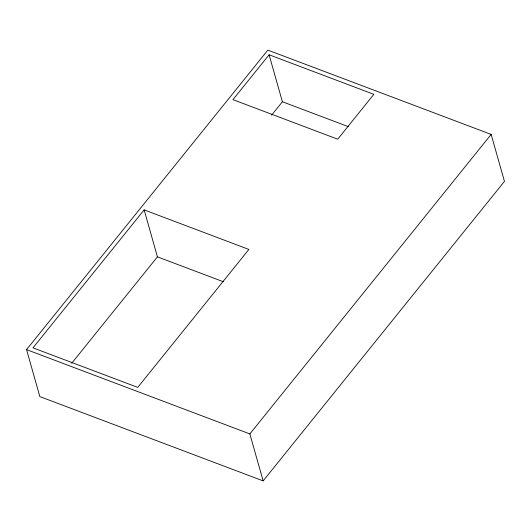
<?xml version="1.0" encoding="UTF-8"?>
<svg xmlns="http://www.w3.org/2000/svg" width="531" height="531" viewBox="0 0 531 531"><rect width="100%" height="100%" fill="white"/><g stroke="black" fill="none" stroke-linecap="round" stroke-linejoin="round"><path stroke-width="0.8" d="M26.55 349.617L267.85 50.106L491.155 134.409L504.45 181.383L263.15 480.894L39.845 396.591L26.55 349.617L249.855 433.92L263.15 480.894M144.14 209.884L32.988 347.845L137.735 387.391L248.886 249.431L144.14 209.884L157.428 256.858L223.385 281.755M269.104 54.779L232.95 99.649L337.703 139.195L373.851 94.326L269.104 54.779L282.392 101.753L348.349 126.65M71.725 363.231L157.428 256.858M271.547 115.214L282.392 101.753M249.855 433.92L491.155 134.409"/></g></svg>
